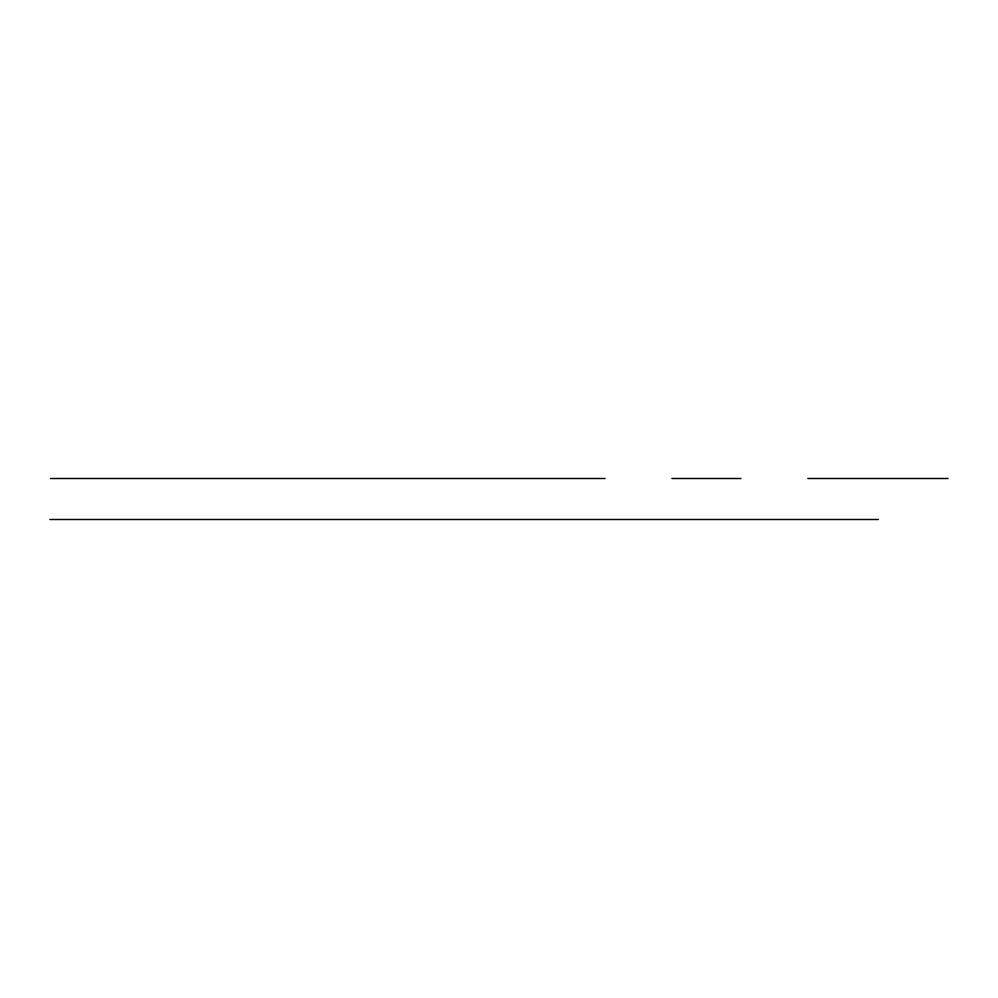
<?xml version="1.0" encoding="UTF-8"?>
<svg xmlns="http://www.w3.org/2000/svg" width="998" height="998" viewBox="0 0 998 998"><rect width="100%" height="100%" fill="white"/><g stroke="black" fill="none" stroke-linecap="round" stroke-linejoin="round"><path stroke-width="1.5" d="M50.549 478.504L605.05 478.504M671.928 478.504L740.978 478.504M807.856 478.504L948.1 478.504M49.9 519.496L878.402 519.496"/></g></svg>
